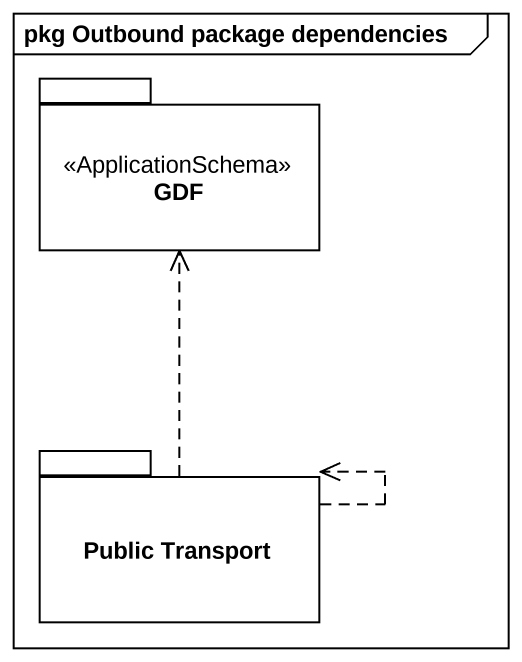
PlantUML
@startuml
mainframe pkg Outbound package dependencies
package GDF <<ApplicationSchema>> {
}
package "Public Transport" as Public_Transport {
}
Public_Transport .up.> GDF
Public_Transport ..> Public_Transport
@enduml
